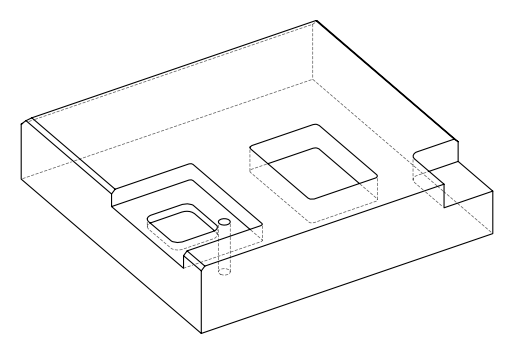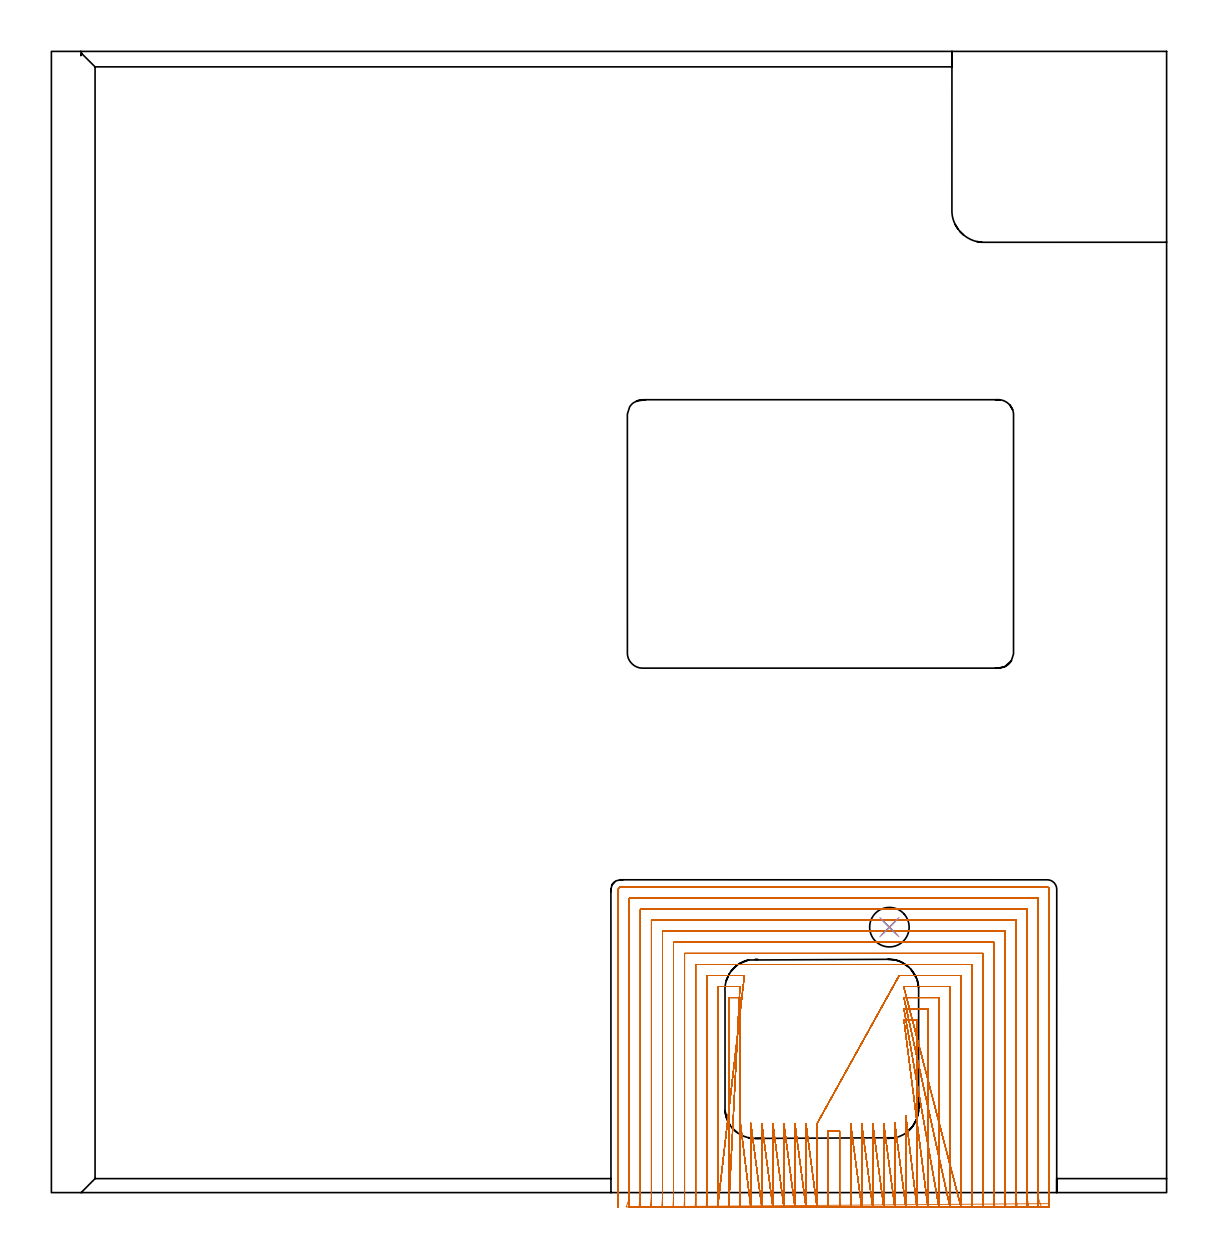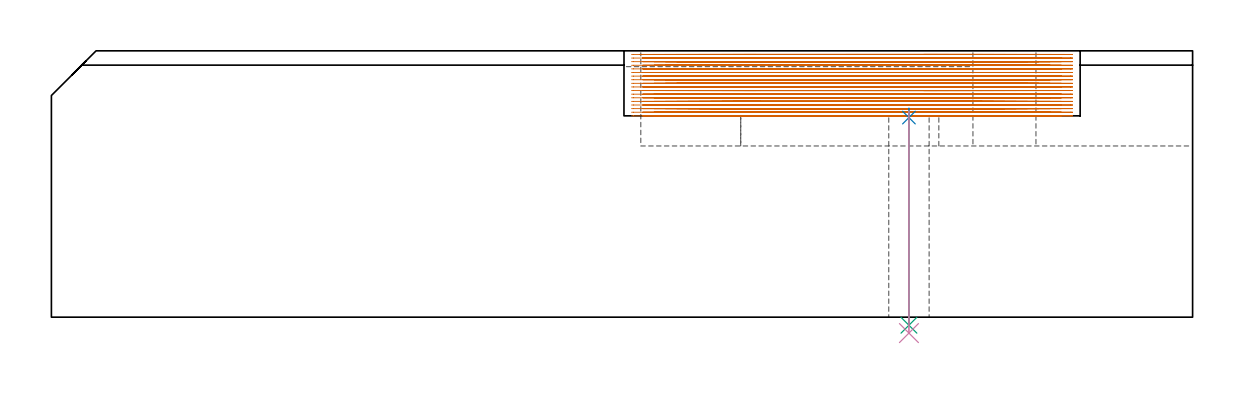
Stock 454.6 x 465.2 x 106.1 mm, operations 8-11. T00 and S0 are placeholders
(PLAN: 11 operations, 6 tool changes, 394.8 min)
(1 AREA_MILL | FG_CHAMFER_SURFACE | UGT0205_001 | 5.26 min | 3630 mm3)
(2 AREA_MILL_1 | FG_CHAMFER_SURFACE_1 | UGT0205_001 | 8.62 min | 7221 mm3)
(3 AREA_MILL_2 | FG_CHAMFER_SURFACE_2 | UGT0205_001 | 1.22 min | 791 mm3)
(4 AREA_MILL_3 | FG_CHAMFER_SURFACE_3 | UGT0205_001 | 26.17 min | 73409 mm3)
(5 MILL_CORNER_NOTCH_RECTANGULAR | CORNER_NOTCH_RECTANGULAR | UGT0201_094 | Follow Part, ap 5, ae 75% | 10.36 min | 256554 mm3)
(6 MILL_RECTANGULAR_POCKET | POCKET_RECTANGULAR_STRAIGHT | UGT0201_094 | Follow Part, ap 5, ae 75% | 7.28 min | 213512 mm3)
(7 MILL_RECTANGULAR_POCKET_1 | POCKET_RECTANGULAR_STRAIGHT_1 | NXT0201_011 | Follow Part, ap 3, ae 75% | 50.12 min | 651468 mm3)
(8 MILL_SLOT | SLOT_PARTIAL_RECTANGULAR | NXT0201_008 | Follow Part, ap 1.5, ae 75% | 285.01 min | 453946 mm3)
(9 SPOT_DRILL | STEP1HOLE | NXT0321_9005460120000 | 0.04 min | 9 mm3)
(10 DRILL_THROUGH_HOLE_INTO_CENTER | STEP1HOLE | NXT0301_065 | 0.35 min | 5463 mm3)
(11 DRILL_TO_ENLARGE_THROUGH_HOLE | STEP1HOLE | UGT0301_285 | 0.36 min | 10752 mm3)
(TOOL UGT0205_001 | Chamfer Mill 20 x 3 x 45 deg. | D20 FL50 Z2)
(TOOL UGT0201_094 | End mill 20 mm | D20 FL38 Z4)
(TOOL NXT0201_011 | ENDMILL 12mm [2P460-1200-NA 1630] | D12 FL38 Z6)
(TOOL NXT0201_008 | ENDMILL 6mm [2P460-0600-NA 1630] | D6 FL26 Z6)
(TOOL NXT0321_9005460120000 | NC Spot Drill, 142deg, 12mm, Carbide, Uncoated | D12 PA142 FL30 Z2)
(TOOL NXT0301_065 | Carbide Drill 9.4mm [860.1-0940-075A1-MM 2214] | D9.4 PA140 FL98 Z2)
(TOOL UGT0301_285 | Twist Drill 16.1 mm | D16.1 PA118 FL125 Z2)
(OP 8 MILL_SLOT)
G17 G21 G94 G90
T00 M6
G54
G17 G0 G90 X321.366 Y-6. S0 M3
G43 Z116.1 H1
Z104.661
G94 G1 X321.313 Y-3. F250.
G2 X321.3 Y-1.489 R85.5 F500.
G1 Y25.1
X316.6
Y-1.483
G2 X316.587 Y-3. R85.5
G1 X316.533 Y-6. F250.
X325.87 Y-5.999
X325.814 Y-3.
G2 X325.8 Y-1.489 R81. F500.
G1 Y25.1
Y28.1 F250.
X330.374 Y-5.999 F500.
X330.315 Y-3. F250.
G2 X330.3 Y-1.489 R76.5 F500.
G1 Y25.1
Y28.1 F250.
X334.879 Y-5.999 F500.
X334.816 Y-3. F250.
G2 X334.8 Y-1.489 R72. F500.
G1 Y25.1
Y28.1 F250.
X339.384 Y-5.999 F500.
X339.317 Y-3. F250.
G2 X339.3 Y-1.489 R67.5 F500.
G1 Y25.1
Y28.1 F250.
X343.89 Y-5.999 F500.
X343.818 Y-3. F250.
G2 X343.8 Y-1.489 R63. F500.
G1 Y25.439
Y28.439 F250.
X348.397 Y-5.999 F500.
X348.32 Y-3. F250.
G2 X348.3 Y-1.489 R58.5 F500.
G1 Y28.335
Y31.335 F250.
X352.905 Y-5.999 F500.
X352.821 Y-3. F250.
G2 X352.8 Y-1.489 R54. F500.
G1 Y70.5
X350.5
X347.5 F250.
X357.415 Y-5.999 F500.
X357.323 Y-3. F250.
G2 X357.3 Y-1.489 R49.5 F500.
G1 Y75.
X350.5
X347.5 F250.
X361.926 Y-5.998 F500.
X361.825 Y-3. F250.
G2 X361.8 Y-1.489 R45. F500.
G1 Y79.5
X350.5
X347.5 F250.
X366.44 Y-5.998 F500.
X366.328 Y-3. F250.
G2 X366.3 Y-1.489 R40.5 F500.
G1 Y84.
X350.424
X347.424 F250.
X370.958 Y-5.997 F500.
X370.832 Y-3. F250.
G2 X370.8 Y-1.489 R36. F500.
G1 Y88.5
X348.602
X345.602 F250.
X312.1 Y28.1 F500.
Y25.1 F250.
Y-1.483 F500.
G2 X312.086 Y-3. R81.
G1 X312.03 Y-5.999 F250.
X307.6 Y28.1 F500.
Y25.1 F250.
Y-1.483 F500.
G2 X307.585 Y-3. R76.5
G1 X307.525 Y-5.999 F250.
X303.1 Y28.1 F500.
Y25.1 F250.
Y-1.483 F500.
G2 X303.084 Y-3. R72.
G1 X303.021 Y-5.999 F250.
X298.6 Y28.1 F500.
Y25.1 F250.
Y-1.483 F500.
G2 X298.583 Y-3. R67.5
G1 X298.516 Y-5.999 F250.
X294.1 Y28.1 F500.
Y25.1 F250.
Y-1.483 F500.
G2 X294.082 Y-3. R63.
G1 X294.01 Y-5.999 F250.
X289.6 Y28.1 F500.
Y25.1 F250.
Y-1.483 F500.
G2 X289.58 Y-3. R58.5
G1 X289.503 Y-5.999 F250.
X285.1 Y28.27 F500.
Y25.27 F250.
Y-1.483 F500.
G2 X285.079 Y-3. R54.
G1 X284.994 Y-5.999 F250.
X280.6 Y30.503 F500.
Y27.503 F250.
Y-1.483 F500.
G2 X280.577 Y-3. R49.5
G1 X280.485 Y-5.999 F250.
X280.6 Y79.5 F500.
X277.6 F250.
X276.1 F500.
Y-1.483
G2 X276.074 Y-3. R45.
G1 X275.973 Y-5.998 F250.
X280.676 Y84. F500.
X277.676 F250.
X271.6 F500.
Y-1.483
G2 X271.572 Y-3. R40.5
G1 X271.459 Y-5.998 F250.
X282.494 Y88.5 F500.
X279.494 F250.
X267.1 F500.
Y-1.483
G2 X267.068 Y-3. R36.
G1 X266.942 Y-5.997 F250.
X375.48
X375.336 Y-3.
G2 X375.3 Y-1.489 R31.5 F500.
G1 Y93.
X262.6
Y-1.483
G2 X262.563 Y-3. R31.5
G1 X262.419 Y-5.997 F250.
X380.01 Y-5.995
X379.842 Y-3.
G2 X379.8 Y-1.489 R27. F500.
G1 Y97.5
X258.1
Y-1.483
G2 X258.057 Y-3. R27.
G1 X257.889 Y-5.995 F250.
X384.552 Y-5.993
X384.351 Y-3.
G2 X384.3 Y-1.489 R22.5 F500.
G1 Y102.
X253.6
Y-1.483
G2 X253.549 Y-3. R22.5
G1 X253.347 Y-5.993 F250.
X389.115 Y-5.989
X388.864 Y-3.
G2 X388.8 Y-1.489 R18. F500.
G1 Y106.5
X249.1
Y-1.483
G2 X249.036 Y-3. R18.
G1 X248.783 Y-5.989 F250.
X393.721 Y-5.981
X393.385 Y-3.
G2 X393.3 Y-1.489 R13.5 F500.
G1 Y111.
X244.6
Y-1.483
G2 X244.515 Y-3. R13.5
G1 X244.178 Y-5.981 F250.
X398.431 Y-5.957
X397.928 Y-3.
G2 X397.8 Y-1.489 R9. F500.
G1 Y115.5
X240.1
Y-1.483
G2 X239.971 Y-3. R9.
G1 X239.466 Y-5.957 F250.
X403.568 Y-5.826
X402.561 Y-3.
G2 X402.3 Y-1.489 R4.5 F500.
G1 Y120.
X235.6
Y-1.483
G2 X235.337 Y-3. R4.5
G1 X234.326 Y-5.824 F250.
X406.8 Y-4.489
Y-1.489
Y123.7 F500.
G3 X406. Y124.5 R0.8
G1 X231.9
G3 X231.1 Y123.7 R0.8
G1 Y-1.483
Y-4.483 F250.
G0 X321.308 Y-6. Z103.222
G1 X321.3 Y-3.
Y-2.778 F500.
Y25.1
X316.6
Y-2.781
Y-3.
X316.592 Y-6. F250.
X325.809
X325.8 Y-3.
Y-2.778 F500.
Y25.1
Y28.1 F250.
X330.309 Y-6. F500.
X330.3 Y-3. F250.
Y-2.778 F500.
Y25.1
Y28.1 F250.
X334.81 Y-6. F500.
X334.8 Y-3. F250.
Y-2.778 F500.
Y25.1
Y28.1 F250.
X339.31 Y-6. F500.
X339.3 Y-3. F250.
Y-2.778 F500.
Y25.1
Y28.1 F250.
X343.811 Y-6. F500.
X343.8 Y-3. F250.
Y-2.778 F500.
Y25.439
Y28.439 F250.
X348.312 Y-6. F500.
X348.3 Y-3. F250.
Y-2.778 F500.
Y28.335
Y31.335 F250.
X352.813 Y-6. F500.
X352.8 Y-3. F250.
Y-2.778 F500.
Y70.5
X350.5
X347.5 F250.
X357.314 Y-6. F500.
X357.3 Y-3. F250.
Y-2.778 F500.
Y75.
X350.5
X347.5 F250.
X361.815 Y-6. F500.
X361.801 Y-3. F250.
X361.8 Y-2.778 F500.
Y79.5
X350.5
X347.5 F250.
X366.317 Y-6. F500.
X366.301 Y-3. F250.
X366.3 Y-2.778 F500.
Y84.
X350.424
X347.424 F250.
X370.819 Y-6. F500.
X370.801 Y-3. F250.
X370.8 Y-2.778 F500.
Y88.5
X348.602
X345.602 F250.
X312.1 Y28.1 F500.
Y25.1 F250.
Y-2.781 F500.
Y-3.
X312.092 Y-6. F250.
X307.6 Y28.1 F500.
Y25.1 F250.
Y-2.781 F500.
Y-3.
X307.591 Y-6. F250.
X303.1 Y28.1 F500.
Y25.1 F250.
Y-2.781 F500.
Y-3.
X303.091 Y-6. F250.
X298.6 Y28.1 F500.
Y25.1 F250.
Y-2.781 F500.
Y-3.
X298.59 Y-6. F250.
X294.1 Y28.1 F500.
Y25.1 F250.
Y-2.781 F500.
Y-3.
X294.089 Y-6. F250.
X289.6 Y28.1 F500.
Y25.1 F250.
Y-2.781 F500.
Y-3.
X289.588 Y-6. F250.
X285.1 Y28.27 F500.
Y25.27 F250.
Y-2.781 F500.
Y-3.
X285.087 Y-6. F250.
X280.6 Y30.503 F500.
Y27.503 F250.
Y-2.781 F500.
Y-3.
X280.586 Y-6. F250.
X280.6 Y79.5 F500.
X277.6 F250.
X276.1 F500.
Y-2.781
X276.099 Y-3.
X276.085 Y-6. F250.
X280.676 Y84. F500.
X277.676 F250.
X271.6 F500.
Y-2.781
X271.599 Y-3.
X271.583 Y-6. F250.
X282.494 Y88.5 F500.
X279.494 F250.
X267.1 F500.
Y-2.781
X267.099 Y-3.
X267.081 Y-6. F250.
X375.322
X375.301 Y-3.
X375.3 Y-2.778 F500.
Y93.
X262.6
Y-2.781
X262.599 Y-3.
X262.578 Y-6. F250.
X379.826
X379.801 Y-3.
X379.8 Y-2.778 F500.
Y97.5
X258.1
Y-2.781
X258.099 Y-3.
X258.075 Y-6. F250.
X384.331
X384.301 Y-3.
G2 X384.3 Y-2.778 R22.5 F500.
G1 Y102.
X253.6
Y-2.781
G2 X253.599 Y-3. R22.5
G1 X253.57 Y-6. F250.
X388.838
X388.801 Y-3.
G2 X388.8 Y-2.778 R18. F500.
G1 Y106.5
X249.1
Y-2.781
G2 X249.099 Y-3. R18.
G1 X249.062 Y-6. F250.
X393.351
X393.302 Y-3.
G2 X393.3 Y-2.778 R13.5 F500.
G1 Y111.
X244.6
Y-2.781
G2 X244.598 Y-3. R13.5
G1 X244.55 Y-6. F250.
X397.877 Y-5.999
X397.803 Y-3.
G2 X397.8 Y-2.778 R9. F500.
G1 Y115.5
X240.1
Y-2.781
G2 X240.097 Y-3. R9.
G1 X240.024 Y-5.999 F250.
X402.453 Y-5.996
X402.305 Y-3.
G2 X402.3 Y-2.778 R4.5 F500.
G1 Y120.
X235.6
Y-2.781
G2 X235.595 Y-3. R4.5
G1 X235.449 Y-5.996 F250.
X406.8 Y-5.778
Y-2.778
Y123.7 F500.
G3 X406. Y124.5 R0.8
G1 X231.9
G3 X231.1 Y123.7 R0.8
G1 Y-2.781
Y-5.781 F250.
G0 X321.3 Y-6. Z101.783
G1 Y-3.
Y25.1 F500.
X316.6
Y-3.
Y-6. F250.
X325.8
Y-3.
Y25.1 F500.
Y28.1 F250.
X330.3 Y-6. F500.
Y-3. F250.
Y25.1 F500.
Y28.1 F250.
X334.8 Y-6. F500.
Y-3. F250.
Y25.1 F500.
Y28.1 F250.
X339.3 Y-6. F500.
Y-3. F250.
Y25.1 F500.
Y28.1 F250.
X343.8 Y-6. F500.
Y-3. F250.
Y25.439 F500.
Y28.439 F250.
X348.3 Y-6. F500.
Y-3. F250.
Y28.335 F500.
Y31.335 F250.
X352.8 Y-6. F500.
Y-3. F250.
Y70.5 F500.
X350.5
X347.5 F250.
X357.3 Y-6. F500.
Y-3. F250.
Y75. F500.
X350.5
X347.5 F250.
X361.8 Y-6. F500.
Y-3. F250.
Y79.5 F500.
X350.5
X347.5 F250.
X366.3 Y-6. F500.
Y-3. F250.
Y84. F500.
X350.424
X347.424 F250.
X370.8 Y-6. F500.
Y-3. F250.
Y88.5 F500.
X348.602
X345.602 F250.
X312.1 Y28.1 F500.
Y25.1 F250.
Y-3. F500.
Y-6. F250.
X307.6 Y28.1 F500.
Y25.1 F250.
Y-3. F500.
Y-6. F250.
X303.1 Y28.1 F500.
Y25.1 F250.
Y-3. F500.
Y-6. F250.
X298.6 Y28.1 F500.
Y25.1 F250.
Y-3. F500.
Y-6. F250.
X294.1 Y28.1 F500.
Y25.1 F250.
Y-3. F500.
Y-6. F250.
X289.6 Y28.1 F500.
Y25.1 F250.
Y-3. F500.
Y-6. F250.
X285.1 Y28.27 F500.
Y25.27 F250.
Y-3. F500.
Y-6. F250.
X280.6 Y30.503 F500.
Y27.503 F250.
Y-3. F500.
Y-6. F250.
Y79.5 F500.
X277.6 F250.
X276.1 F500.
Y-3.
Y-6. F250.
X280.676 Y84. F500.
X277.676 F250.
X271.6 F500.
Y-3.
Y-6. F250.
X282.494 Y88.5 F500.
X279.494 F250.
X267.1 F500.
Y-3.
Y-6. F250.
X375.3
Y-3.
Y93. F500.
X262.6
Y-3.
Y-6. F250.
X379.8
Y-3.
Y97.5 F500.
X258.1
Y-3.
Y-6. F250.
X384.3
Y-3.
Y102. F500.
X253.6
Y-3.
Y-6. F250.
X388.8
Y-3.
Y106.5 F500.
X249.1
Y-3.
Y-6. F250.
X393.3
Y-3.
Y111. F500.
X244.6
Y-3.
Y-6. F250.
X397.8
Y-3.
Y115.5 F500.
X240.1
Y-3.
Y-6. F250.
X402.3
Y-3.
Y120. F500.
X235.6
Y-3.
Y-6. F250.
X406.8
Y-3.
Y123.7 F500.
G3 X406. Y124.5 R0.8
G1 X231.9
G3 X231.1 Y123.7 R0.8
G1 Y-3.
Y-6. F250.
G0 X321.3 Z100.344
G1 Y-3.
Y25.1 F500.
X316.6
Y-3.
Y-6. F250.
X325.8
Y-3.
Y25.1 F500.
Y28.1 F250.
X330.3 Y-6. F500.
Y-3. F250.
Y25.1 F500.
Y28.1 F250.
X334.8 Y-6. F500.
Y-3. F250.
Y25.1 F500.
Y28.1 F250.
X339.3 Y-6. F500.
Y-3. F250.
Y25.1 F500.
Y28.1 F250.
X343.8 Y-6. F500.
Y-3. F250.
Y25.439 F500.
Y28.439 F250.
X348.3 Y-6. F500.
Y-3. F250.
Y28.335 F500.
Y31.335 F250.
X352.8 Y-6. F500.
Y-3. F250.
Y70.5 F500.
X350.5
X347.5 F250.
X357.3 Y-6. F500.
Y-3. F250.
Y75. F500.
X350.5
X347.5 F250.
X361.8 Y-6. F500.
Y-3. F250.
Y79.5 F500.
X350.5
X347.5 F250.
X366.3 Y-6. F500.
Y-3. F250.
Y84. F500.
X350.424
X347.424 F250.
X370.8 Y-6. F500.
Y-3. F250.
Y88.5 F500.
X348.602
X345.602 F250.
X312.1 Y28.1 F500.
Y25.1 F250.
Y-3. F500.
Y-6. F250.
X307.6 Y28.1 F500.
Y25.1 F250.
Y-3. F500.
Y-6. F250.
X303.1 Y28.1 F500.
Y25.1 F250.
Y-3. F500.
Y-6. F250.
X298.6 Y28.1 F500.
Y25.1 F250.
Y-3. F500.
Y-6. F250.
X294.1 Y28.1 F500.
Y25.1 F250.
Y-3. F500.
Y-6. F250.
X289.6 Y28.1 F500.
Y25.1 F250.
Y-3. F500.
Y-6. F250.
X285.1 Y28.27 F500.
Y25.27 F250.
Y-3. F500.
Y-6. F250.
X280.6 Y30.503 F500.
Y27.503 F250.
Y-3. F500.
Y-6. F250.
Y79.5 F500.
X277.6 F250.
X276.1 F500.
Y-3.
Y-6. F250.
X280.676 Y84. F500.
X277.676 F250.
X271.6 F500.
Y-3.
Y-6. F250.
X282.494 Y88.5 F500.
X279.494 F250.
X267.1 F500.
Y-3.
Y-6. F250.
X375.3
Y-3.
Y93. F500.
X262.6
Y-3.
Y-6. F250.
X379.8
Y-3.
Y97.5 F500.
X258.1
Y-3.
Y-6. F250.
X384.3
Y-3.
Y102. F500.
X253.6
Y-3.
Y-6. F250.
X388.8
Y-3.
Y106.5 F500.
X249.1
Y-3.
Y-6. F250.
X393.3
Y-3.
Y111. F500.
X244.6
Y-3.
Y-6. F250.
X397.8
Y-3.
Y115.5 F500.
X240.1
Y-3.
Y-6. F250.
X402.3
Y-3.
Y120. F500.
X235.6
Y-3.
Y-6. F250.
X406.8
Y-3.
Y123.7 F500.
G3 X406. Y124.5 R0.8
G1 X231.9
G3 X231.1 Y123.7 R0.8
G1 Y-3.
Y-6. F250.
G0 X321.3 Z98.905
G1 Y-3.
Y25.1 F500.
X316.6
Y-3.
Y-6. F250.
X325.8
Y-3.
Y25.1 F500.
Y28.1 F250.
X330.3 Y-6. F500.
Y-3. F250.
Y25.1 F500.
Y28.1 F250.
X334.8 Y-6. F500.
Y-3. F250.
Y25.1 F500.
Y28.1 F250.
X339.3 Y-6. F500.
Y-3. F250.
Y25.1 F500.
Y28.1 F250.
X343.8 Y-6. F500.
Y-3. F250.
Y25.439 F500.
Y28.439 F250.
X348.3 Y-6. F500.
Y-3. F250.
Y28.335 F500.
Y31.335 F250.
X352.8 Y-6. F500.
Y-3. F250.
Y70.5 F500.
X350.5
X347.5 F250.
X357.3 Y-6. F500.
Y-3. F250.
Y75. F500.
X350.5
X347.5 F250.
X361.8 Y-6. F500.
Y-3. F250.
Y79.5 F500.
X350.5
X347.5 F250.
X366.3 Y-6. F500.
Y-3. F250.
Y84. F500.
X350.424
X347.424 F250.
X370.8 Y-6. F500.
Y-3. F250.
Y88.5 F500.
X348.602
X345.602 F250.
X312.1 Y28.1 F500.
Y25.1 F250.
Y-3. F500.
Y-6. F250.
X307.6 Y28.1 F500.
Y25.1 F250.
Y-3. F500.
Y-6. F250.
X303.1 Y28.1 F500.
Y25.1 F250.
Y-3. F500.
Y-6. F250.
X298.6 Y28.1 F500.
Y25.1 F250.
Y-3. F500.
Y-6. F250.
X294.1 Y28.1 F500.
Y25.1 F250.
Y-3. F500.
Y-6. F250.
X289.6 Y28.1 F500.
Y25.1 F250.
Y-3. F500.
Y-6. F250.
X285.1 Y28.27 F500.
Y25.27 F250.
Y-3. F500.
Y-6. F250.
X280.6 Y30.503 F500.
Y27.503 F250.
Y-3. F500.
Y-6. F250.
Y79.5 F500.
X277.6 F250.
X276.1 F500.
Y-3.
Y-6. F250.
X280.676 Y84. F500.
X277.676 F250.
X271.6 F500.
Y-3.
Y-6. F250.
X282.494 Y88.5 F500.
X279.494 F250.
X267.1 F500.
Y-3.
Y-6. F250.
X375.3
Y-3.
Y93. F500.
X262.6
Y-3.
Y-6. F250.
X379.8
Y-3.
Y97.5 F500.
X258.1
Y-3.
Y-6. F250.
X384.3
Y-3.
Y102. F500.
X253.6
Y-3.
Y-6. F250.
X388.8
Y-3.
Y106.5 F500.
X249.1
Y-3.
Y-6. F250.
X393.3
Y-3.
Y111. F500.
X244.6
Y-3.
Y-6. F250.
X397.8
Y-3.
Y115.5 F500.
X240.1
Y-3.
Y-6. F250.
X402.3
Y-3.
Y120. F500.
X235.6
Y-3.
Y-6. F250.
X406.8
Y-3.
Y123.7 F500.
G3 X406. Y124.5 R0.8
G1 X231.9
G3 X231.1 Y123.7 R0.8
G1 Y-3.
Y-6. F250.
G0 X321.3 Z97.467
G1 Y-3.
Y25.1 F500.
X316.6
Y-3.
Y-6. F250.
X325.8
Y-3.
Y25.1 F500.
Y28.1 F250.
X330.3 Y-6. F500.
Y-3. F250.
Y25.1 F500.
Y28.1 F250.
X334.8 Y-6. F500.
Y-3. F250.
Y25.1 F500.
Y28.1 F250.
X339.3 Y-6. F500.
Y-3. F250.
Y25.1 F500.
Y28.1 F250.
X343.8 Y-6. F500.
Y-3. F250.
Y25.439 F500.
Y28.439 F250.
X348.3 Y-6. F500.
Y-3. F250.
Y28.335 F500.
Y31.335 F250.
X352.8 Y-6. F500.
Y-3. F250.
Y70.5 F500.
X350.5
X347.5 F250.
X357.3 Y-6. F500.
Y-3. F250.
Y75. F500.
X350.5
X347.5 F250.
X361.8 Y-6. F500.
Y-3. F250.
Y79.5 F500.
X350.5
X347.5 F250.
X366.3 Y-6. F500.
Y-3. F250.
Y84. F500.
X350.424
X347.424 F250.
X370.8 Y-6. F500.
Y-3. F250.
Y88.5 F500.
X348.602
X345.602 F250.
X312.1 Y28.1 F500.
Y25.1 F250.
Y-3. F500.
Y-6. F250.
X307.6 Y28.1 F500.
Y25.1 F250.
Y-3. F500.
Y-6. F250.
X303.1 Y28.1 F500.
Y25.1 F250.
Y-3. F500.
Y-6. F250.
X298.6 Y28.1 F500.
Y25.1 F250.
Y-3. F500.
Y-6. F250.
X294.1 Y28.1 F500.
Y25.1 F250.
Y-3. F500.
Y-6. F250.
X289.6 Y28.1 F500.
Y25.1 F250.
Y-3. F500.
Y-6. F250.
X285.1 Y28.27 F500.
Y25.27 F250.
Y-3. F500.
Y-6. F250.
X280.6 Y30.503 F500.
Y27.503 F250.
Y-3. F500.
Y-6. F250.
Y79.5 F500.
X277.6 F250.
X276.1 F500.
Y-3.
Y-6. F250.
X280.676 Y84. F500.
X277.676 F250.
X271.6 F500.
Y-3.
Y-6. F250.
X282.494 Y88.5 F500.
X279.494 F250.
X267.1 F500.
Y-3.
Y-6. F250.
X375.3
Y-3.
Y93. F500.
X262.6
Y-3.
Y-6. F250.
X379.8
Y-3.
Y97.5 F500.
X258.1
Y-3.
Y-6. F250.
X384.3
Y-3.
Y102. F500.
X253.6
Y-3.
Y-6. F250.
X388.8
Y-3.
Y106.5 F500.
X249.1
Y-3.
Y-6. F250.
X393.3
Y-3.
Y111. F500.
X244.6
Y-3.
Y-6. F250.
X397.8
Y-3.
Y115.5 F500.
X240.1
Y-3.
Y-6. F250.
X402.3
Y-3.
Y120. F500.
X235.6
Y-3.
Y-6. F250.
X406.8
Y-3.
Y123.7 F500.
G3 X406. Y124.5 R0.8
G1 X231.9
G3 X231.1 Y123.7 R0.8
G1 Y-3.
Y-6. F250.
G0 X321.3 Z96.028
G1 Y-3.
Y25.1 F500.
X316.6
Y-3.
Y-6. F250.
X325.8
Y-3.
Y25.1 F500.
Y28.1 F250.
X330.3 Y-6. F500.
Y-3. F250.
Y25.1 F500.
Y28.1 F250.
X334.8 Y-6. F500.
Y-3. F250.
Y25.1 F500.
Y28.1 F250.
X339.3 Y-6. F500.
Y-3. F250.
Y25.1 F500.
Y28.1 F250.
X343.8 Y-6. F500.
Y-3. F250.
Y25.439 F500.
Y28.439 F250.
X348.3 Y-6. F500.
Y-3. F250.
Y28.335 F500.
Y31.335 F250.
X352.8 Y-6. F500.
Y-3. F250.
Y70.5 F500.
X350.5
X347.5 F250.
X357.3 Y-6. F500.
Y-3. F250.
Y75. F500.
X350.5
X347.5 F250.
X361.8 Y-6. F500.
Y-3. F250.
Y79.5 F500.
X350.5
X347.5 F250.
X366.3 Y-6. F500.
Y-3. F250.
Y84. F500.
X350.424
X347.424 F250.
X370.8 Y-6. F500.
Y-3. F250.
Y88.5 F500.
X348.602
X345.602 F250.
X312.1 Y28.1 F500.
Y25.1 F250.
Y-3. F500.
Y-6. F250.
X307.6 Y28.1 F500.
Y25.1 F250.
Y-3. F500.
Y-6. F250.
X303.1 Y28.1 F500.
Y25.1 F250.
Y-3. F500.
Y-6. F250.
X298.6 Y28.1 F500.
Y25.1 F250.
Y-3. F500.
Y-6. F250.
X294.1 Y28.1 F500.
Y25.1 F250.
Y-3. F500.
Y-6. F250.
X289.6 Y28.1 F500.
Y25.1 F250.
Y-3. F500.
Y-6. F250.
X285.1 Y28.27 F500.
Y25.27 F250.
Y-3. F500.
Y-6. F250.
X280.6 Y30.503 F500.
Y27.503 F250.
Y-3. F500.
Y-6. F250.
Y79.5 F500.
X277.6 F250.
X276.1 F500.
Y-3.
Y-6. F250.
X280.676 Y84. F500.
X277.676 F250.
X271.6 F500.
Y-3.
Y-6. F250.
X282.494 Y88.5 F500.
X279.494 F250.
X267.1 F500.
Y-3.
Y-6. F250.
X375.3
Y-3.
Y93. F500.
X262.6
Y-3.
Y-6. F250.
X379.8
Y-3.
Y97.5 F500.
X258.1
Y-3.
Y-6. F250.
X384.3
Y-3.
Y102. F500.
X253.6
Y-3.
Y-6. F250.
X388.8
Y-3.
Y106.5 F500.
X249.1
Y-3.
Y-6. F250.
X393.3
Y-3.
Y111. F500.
X244.6
Y-3.
Y-6. F250.
X397.8
Y-3.
Y115.5 F500.
X240.1
Y-3.
Y-6. F250.
X402.3
Y-3.
Y120. F500.
X235.6
Y-3.
Y-6. F250.
X406.8
Y-3.
Y123.7 F500.
G3 X406. Y124.5 R0.8
G1 X231.9
G3 X231.1 Y123.7 R0.8
G1 Y-3.
Y-6. F250.
G0 X321.3 Z94.589
G1 Y-3.
Y25.1 F500.
X316.6
Y-3.
Y-6. F250.
X325.8
Y-3.
Y25.1 F500.
Y28.1 F250.
X330.3 Y-6. F500.
Y-3. F250.
Y25.1 F500.
Y28.1 F250.
X334.8 Y-6. F500.
Y-3. F250.
Y25.1 F500.
Y28.1 F250.
X339.3 Y-6. F500.
Y-3. F250.
Y25.1 F500.
Y28.1 F250.
X343.8 Y-6. F500.
Y-3. F250.
Y25.439 F500.
Y28.439 F250.
X348.3 Y-6. F500.
Y-3. F250.
Y28.335 F500.
Y31.335 F250.
X352.8 Y-6. F500.
Y-3. F250.
Y70.5 F500.
X350.5
X347.5 F250.
X357.3 Y-6. F500.
Y-3. F250.
Y75. F500.
X350.5
X347.5 F250.
X361.8 Y-6. F500.
Y-3. F250.
Y79.5 F500.
X350.5
X347.5 F250.
X366.3 Y-6. F500.
Y-3. F250.
Y84. F500.
X350.424
X347.424 F250.
X370.8 Y-6. F500.
Y-3. F250.
Y88.5 F500.
X348.602
X345.602 F250.
X312.1 Y28.1 F500.
Y25.1 F250.
Y-3. F500.
Y-6. F250.
X307.6 Y28.1 F500.
Y25.1 F250.
Y-3. F500.
Y-6. F250.
X303.1 Y28.1 F500.
Y25.1 F250.
Y-3. F500.
Y-6. F250.
X298.6 Y28.1 F500.
Y25.1 F250.
Y-3. F500.
Y-6. F250.
X294.1 Y28.1 F500.
Y25.1 F250.
Y-3. F500.
Y-6. F250.
X289.6 Y28.1 F500.
Y25.1 F250.
Y-3. F500.
Y-6. F250.
X285.1 Y28.27 F500.
Y25.27 F250.
Y-3. F500.
Y-6. F250.
X280.6 Y30.503 F500.
Y27.503 F250.
Y-3. F500.
Y-6. F250.
Y79.5 F500.
X277.6 F250.
X276.1 F500.
Y-3.
Y-6. F250.
X280.676 Y84. F500.
X277.676 F250.
X271.6 F500.
Y-3.
Y-6. F250.
X282.494 Y88.5 F500.
X279.494 F250.
X267.1 F500.
Y-3.
Y-6. F250.
X375.3
Y-3.
Y93. F500.
X262.6
Y-3.
Y-6. F250.
X379.8
Y-3.
Y97.5 F500.
X258.1
Y-3.
Y-6. F250.
X384.3
Y-3.
Y102. F500.
X253.6
Y-3.
Y-6. F250.
X388.8
Y-3.
Y106.5 F500.
X249.1
Y-3.
Y-6. F250.
X393.3
Y-3.
Y111. F500.
X244.6
Y-3.
Y-6. F250.
X397.8
Y-3.
Y115.5 F500.
X240.1
Y-3.
Y-6. F250.
X402.3
Y-3.
Y120. F500.
X235.6
Y-3.
Y-6. F250.
X406.8
Y-3.
Y123.7 F500.
G3 X406. Y124.5 R0.8
G1 X231.9
G3 X231.1 Y123.7 R0.8
G1 Y-3.
Y-6. F250.
G0 X321.3 Z93.15
G1 Y-3.
Y25.1 F500.
X316.6
Y-3.
Y-6. F250.
X325.8
Y-3.
Y25.1 F500.
Y28.1 F250.
X330.3 Y-6. F500.
Y-3. F250.
Y25.1 F500.
Y28.1 F250.
X334.8 Y-6. F500.
Y-3. F250.
Y25.1 F500.
Y28.1 F250.
X339.3 Y-6. F500.
Y-3. F250.
Y25.1 F500.
Y28.1 F250.
X343.8 Y-6. F500.
Y-3. F250.
Y25.439 F500.
Y28.439 F250.
X348.3 Y-6. F500.
Y-3. F250.
Y28.335 F500.
Y31.335 F250.
X352.8 Y-6. F500.
Y-3. F250.
Y70.5 F500.
X350.5
X347.5 F250.
X357.3 Y-6. F500.
Y-3. F250.
Y75. F500.
X350.5
X347.5 F250.
X361.8 Y-6. F500.
Y-3. F250.
Y79.5 F500.
X350.5
X347.5 F250.
X366.3 Y-6. F500.
Y-3. F250.
Y84. F500.
X350.424
X347.424 F250.
X370.8 Y-6. F500.
Y-3. F250.
Y88.5 F500.
X348.602
X345.602 F250.
X312.1 Y28.1 F500.
Y25.1 F250.
Y-3. F500.
Y-6. F250.
X307.6 Y28.1 F500.
Y25.1 F250.
Y-3. F500.
Y-6. F250.
X303.1 Y28.1 F500.
Y25.1 F250.
Y-3. F500.
Y-6. F250.
X298.6 Y28.1 F500.
Y25.1 F250.
Y-3. F500.
Y-6. F250.
X294.1 Y28.1 F500.
Y25.1 F250.
Y-3. F500.
Y-6. F250.
X289.6 Y28.1 F500.
Y25.1 F250.
Y-3. F500.
Y-6. F250.
X285.1 Y28.27 F500.
Y25.27 F250.
Y-3. F500.
Y-6. F250.
X280.6 Y30.503 F500.
Y27.503 F250.
Y-3. F500.
Y-6. F250.
Y79.5 F500.
X277.6 F250.
X276.1 F500.
Y-3.
Y-6. F250.
X280.676 Y84. F500.
X277.676 F250.
X271.6 F500.
Y-3.
Y-6. F250.
X282.494 Y88.5 F500.
X279.494 F250.
X267.1 F500.
Y-3.
Y-6. F250.
X375.3
Y-3.
Y93. F500.
X262.6
Y-3.
Y-6. F250.
X379.8
Y-3.
Y97.5 F500.
X258.1
Y-3.
Y-6. F250.
X384.3
Y-3.
Y102. F500.
X253.6
Y-3.
Y-6. F250.
X388.8
Y-3.
Y106.5 F500.
X249.1
Y-3.
Y-6. F250.
X393.3
Y-3.
Y111. F500.
X244.6
Y-3.
Y-6. F250.
X397.8
Y-3.
Y115.5 F500.
X240.1
Y-3.
Y-6. F250.
X402.3
Y-3.
Y120. F500.
X235.6
Y-3.
Y-6. F250.
X406.8
Y-3.
Y123.7 F500.
G3 X406. Y124.5 R0.8
G1 X231.9
G3 X231.1 Y123.7 R0.8
G1 Y-3.
Y-6. F250.
G0 X321.3 Z91.711
G1 Y-3.
Y25.1 F500.
X316.6
Y-3.
Y-6. F250.
X325.8
Y-3.
Y25.1 F500.
Y28.1 F250.
X330.3 Y-6. F500.
Y-3. F250.
Y25.1 F500.
Y28.1 F250.
X334.8 Y-6. F500.
Y-3. F250.
Y25.1 F500.
Y28.1 F250.
X339.3 Y-6. F500.
Y-3. F250.
Y25.1 F500.
Y28.1 F250.
X343.8 Y-6. F500.
Y-3. F250.
Y25.439 F500.
Y28.439 F250.
X348.3 Y-6. F500.
Y-3. F250.
Y28.335 F500.
Y31.335 F250.
X352.8 Y-6. F500.
Y-3. F250.
Y70.5 F500.
X350.5
X347.5 F250.
X357.3 Y-6. F500.
Y-3. F250.
Y75. F500.
X350.5
X347.5 F250.
X361.8 Y-6. F500.
Y-3. F250.
Y79.5 F500.
X350.5
X347.5 F250.
X366.3 Y-6. F500.
Y-3. F250.
Y84. F500.
X350.424
X347.424 F250.
X370.8 Y-6. F500.
Y-3. F250.
Y88.5 F500.
X348.602
X345.602 F250.
X312.1 Y28.1 F500.
Y25.1 F250.
Y-3. F500.
Y-6. F250.
X307.6 Y28.1 F500.
Y25.1 F250.
Y-3. F500.
Y-6. F250.
X303.1 Y28.1 F500.
Y25.1 F250.
Y-3. F500.
Y-6. F250.
X298.6 Y28.1 F500.
Y25.1 F250.
Y-3. F500.
Y-6. F250.
X294.1 Y28.1 F500.
Y25.1 F250.
Y-3. F500.
Y-6. F250.
X289.6 Y28.1 F500.
Y25.1 F250.
Y-3. F500.
Y-6. F250.
X285.1 Y28.27 F500.
Y25.27 F250.
Y-3. F500.
Y-6. F250.
X280.6 Y30.503 F500.
Y27.503 F250.
Y-3. F500.
Y-6. F250.
Y79.5 F500.
X277.6 F250.
X276.1 F500.
Y-3.
Y-6. F250.
X280.676 Y84. F500.
X277.676 F250.
X271.6 F500.
Y-3.
Y-6. F250.
X282.494 Y88.5 F500.
X279.494 F250.
X267.1 F500.
Y-3.
Y-6. F250.
X375.3
Y-3.
Y93. F500.
X262.6
Y-3.
Y-6. F250.
X379.8
Y-3.
Y97.5 F500.
X258.1
Y-3.
Y-6. F250.
X384.3
Y-3.
Y102. F500.
X253.6
Y-3.
Y-6. F250.
X388.8
Y-3.
Y106.5 F500.
X249.1
Y-3.
Y-6. F250.
X393.3
Y-3.
Y111. F500.
X244.6
Y-3.
Y-6. F250.
X397.8
Y-3.
Y115.5 F500.
X240.1
Y-3.
Y-6. F250.
X402.3
Y-3.
Y120. F500.
X235.6
Y-3.
Y-6. F250.
X406.8
Y-3.
Y123.7 F500.
G3 X406. Y124.5 R0.8
G1 X231.9
G3 X231.1 Y123.7 R0.8
G1 Y-3.
Y-6. F250.
G0 X321.3 Z90.272
G1 Y-3.
Y25.1 F500.
X316.6
Y-3.
Y-6. F250.
X325.8
Y-3.
Y25.1 F500.
Y28.1 F250.
X330.3 Y-6. F500.
Y-3. F250.
Y25.1 F500.
Y28.1 F250.
X334.8 Y-6. F500.
Y-3. F250.
Y25.1 F500.
Y28.1 F250.
X339.3 Y-6. F500.
Y-3. F250.
Y25.1 F500.
Y28.1 F250.
X343.8 Y-6. F500.
Y-3. F250.
Y25.439 F500.
Y28.439 F250.
X348.3 Y-6. F500.
Y-3. F250.
Y28.335 F500.
Y31.335 F250.
X352.8 Y-6. F500.
Y-3. F250.
Y70.5 F500.
X350.5
X347.5 F250.
X357.3 Y-6. F500.
Y-3. F250.
Y75. F500.
X350.5
X347.5 F250.
X361.8 Y-6. F500.
Y-3. F250.
Y79.5 F500.
X350.5
X347.5 F250.
X366.3 Y-6. F500.
Y-3. F250.
Y84. F500.
X350.424
X347.424 F250.
X370.8 Y-6. F500.
Y-3. F250.
Y88.5 F500.
X348.602
X345.602 F250.
X312.1 Y28.1 F500.
Y25.1 F250.
Y-3. F500.
Y-6. F250.
X307.6 Y28.1 F500.
Y25.1 F250.
Y-3. F500.
Y-6. F250.
X303.1 Y28.1 F500.
Y25.1 F250.
Y-3. F500.
Y-6. F250.
X298.6 Y28.1 F500.
Y25.1 F250.
Y-3. F500.
Y-6. F250.
X294.1 Y28.1 F500.
Y25.1 F250.
Y-3. F500.
Y-6. F250.
X289.6 Y28.1 F500.
Y25.1 F250.
Y-3. F500.
Y-6. F250.
X285.1 Y28.27 F500.
Y25.27 F250.
Y-3. F500.
Y-6. F250.
X280.6 Y30.503 F500.
Y27.503 F250.
Y-3. F500.
Y-6. F250.
Y79.5 F500.
X277.6 F250.
X276.1 F500.
Y-3.
Y-6. F250.
X280.676 Y84. F500.
X277.676 F250.
X271.6 F500.
Y-3.
Y-6. F250.
X282.494 Y88.5 F500.
X279.494 F250.
X267.1 F500.
Y-3.
Y-6. F250.
X375.3
Y-3.
Y93. F500.
X262.6
Y-3.
Y-6. F250.
X379.8
Y-3.
Y97.5 F500.
X258.1
Y-3.
Y-6. F250.
X384.3
Y-3.
Y102. F500.
X253.6
Y-3.
Y-6. F250.
X388.8
Y-3.
Y106.5 F500.
X249.1
Y-3.
Y-6. F250.
X393.3
Y-3.
Y111. F500.
X244.6
Y-3.
Y-6. F250.
X397.8
Y-3.
Y115.5 F500.
X240.1
Y-3.
Y-6. F250.
X402.3
Y-3.
Y120. F500.
X235.6
Y-3.
Y-6. F250.
X406.8
Y-3.
Y123.7 F500.
G3 X406. Y124.5 R0.8
G1 X231.9
G3 X231.1 Y123.7 R0.8
G1 Y-3.
Y-6. F250.
G0 X321.3 Z88.833
G1 Y-3.
Y25.1 F500.
X316.6
Y-3.
Y-6. F250.
X325.8
Y-3.
Y25.1 F500.
Y28.1 F250.
X330.3 Y-6. F500.
Y-3. F250.
Y25.1 F500.
Y28.1 F250.
X334.8 Y-6. F500.
Y-3. F250.
Y25.1 F500.
Y28.1 F250.
X339.3 Y-6. F500.
Y-3. F250.
Y25.1 F500.
Y28.1 F250.
X343.8 Y-6. F500.
Y-3. F250.
Y25.439 F500.
Y28.439 F250.
X348.3 Y-6. F500.
Y-3. F250.
Y28.335 F500.
Y31.335 F250.
X352.8 Y-6. F500.
Y-3. F250.
Y70.5 F500.
X350.5
X347.5 F250.
X357.3 Y-6. F500.
Y-3. F250.
Y75. F500.
X350.5
X347.5 F250.
X361.8 Y-6. F500.
Y-3. F250.
Y79.5 F500.
X350.5
X347.5 F250.
X366.3 Y-6. F500.
Y-3. F250.
Y84. F500.
X350.424
X347.424 F250.
X370.8 Y-6. F500.
Y-3. F250.
Y88.5 F500.
X348.602
X345.602 F250.
X312.1 Y28.1 F500.
Y25.1 F250.
Y-3. F500.
Y-6. F250.
X307.6 Y28.1 F500.
Y25.1 F250.
Y-3. F500.
Y-6. F250.
X303.1 Y28.1 F500.
Y25.1 F250.
Y-3. F500.
Y-6. F250.
X298.6 Y28.1 F500.
Y25.1 F250.
Y-3. F500.
Y-6. F250.
X294.1 Y28.1 F500.
Y25.1 F250.
Y-3. F500.
Y-6. F250.
X289.6 Y28.1 F500.
Y25.1 F250.
Y-3. F500.
Y-6. F250.
X285.1 Y28.27 F500.
Y25.27 F250.
Y-3. F500.
Y-6. F250.
X280.6 Y30.503 F500.
Y27.503 F250.
Y-3. F500.
Y-6. F250.
Y79.5 F500.
X277.6 F250.
X276.1 F500.
Y-3.
Y-6. F250.
X280.676 Y84. F500.
X277.676 F250.
X271.6 F500.
Y-3.
Y-6. F250.
X282.494 Y88.5 F500.
X279.494 F250.
X267.1 F500.
Y-3.
Y-6. F250.
X375.3
Y-3.
Y93. F500.
X262.6
Y-3.
Y-6. F250.
X379.8
Y-3.
Y97.5 F500.
X258.1
Y-3.
Y-6. F250.
X384.3
Y-3.
Y102. F500.
X253.6
Y-3.
Y-6. F250.
X388.8
Y-3.
Y106.5 F500.
X249.1
Y-3.
Y-6. F250.
X393.3
Y-3.
Y111. F500.
X244.6
Y-3.
Y-6. F250.
X397.8
Y-3.
Y115.5 F500.
X240.1
Y-3.
Y-6. F250.
X402.3
Y-3.
Y120. F500.
X235.6
Y-3.
Y-6. F250.
X406.8
Y-3.
Y123.7 F500.
G3 X406. Y124.5 R0.8
G1 X231.9
G3 X231.1 Y123.7 R0.8
G1 Y-3.
Y-6. F250.
G0 X321.3 Z87.394
G1 Y-3.
Y25.1 F500.
X316.6
Y-3.
Y-6. F250.
X325.8
Y-3.
Y25.1 F500.
Y28.1 F250.
X330.3 Y-6. F500.
Y-3. F250.
Y25.1 F500.
Y28.1 F250.
X334.8 Y-6. F500.
Y-3. F250.
Y25.1 F500.
Y28.1 F250.
X339.3 Y-6. F500.
Y-3. F250.
Y25.1 F500.
Y28.1 F250.
X343.8 Y-6. F500.
Y-3. F250.
Y25.439 F500.
Y28.439 F250.
X348.3 Y-6. F500.
Y-3. F250.
Y28.335 F500.
Y31.335 F250.
X352.8 Y-6. F500.
Y-3. F250.
Y70.5 F500.
X350.5
X347.5 F250.
X357.3 Y-6. F500.
Y-3. F250.
Y75. F500.
X350.5
X347.5 F250.
X361.8 Y-6. F500.
Y-3. F250.
Y79.5 F500.
X350.5
X347.5 F250.
X366.3 Y-6. F500.
Y-3. F250.
Y84. F500.
X350.424
X347.424 F250.
X370.8 Y-6. F500.
Y-3. F250.
Y88.5 F500.
X348.602
X345.602 F250.
X312.1 Y28.1 F500.
Y25.1 F250.
Y-3. F500.
Y-6. F250.
X307.6 Y28.1 F500.
Y25.1 F250.
Y-3. F500.
Y-6. F250.
X303.1 Y28.1 F500.
Y25.1 F250.
Y-3. F500.
Y-6. F250.
X298.6 Y28.1 F500.
Y25.1 F250.
Y-3. F500.
Y-6. F250.
X294.1 Y28.1 F500.
Y25.1 F250.
Y-3. F500.
Y-6. F250.
X289.6 Y28.1 F500.
Y25.1 F250.
Y-3. F500.
Y-6. F250.
X285.1 Y28.27 F500.
Y25.27 F250.
Y-3. F500.
Y-6. F250.
X280.6 Y30.503 F500.
Y27.503 F250.
Y-3. F500.
Y-6. F250.
Y79.5 F500.
X277.6 F250.
X276.1 F500.
Y-3.
Y-6. F250.
X280.676 Y84. F500.
X277.676 F250.
X271.6 F500.
Y-3.
Y-6. F250.
X282.494 Y88.5 F500.
X279.494 F250.
X267.1 F500.
Y-3.
Y-6. F250.
X375.3
Y-3.
Y93. F500.
X262.6
Y-3.
Y-6. F250.
X379.8
Y-3.
Y97.5 F500.
X258.1
Y-3.
Y-6. F250.
X384.3
Y-3.
Y102. F500.
X253.6
Y-3.
Y-6. F250.
X388.8
Y-3.
Y106.5 F500.
X249.1
Y-3.
Y-6. F250.
X393.3
Y-3.
Y111. F500.
X244.6
Y-3.
Y-6. F250.
X397.8
Y-3.
Y115.5 F500.
X240.1
Y-3.
Y-6. F250.
X402.3
Y-3.
Y120. F500.
X235.6
Y-3.
Y-6. F250.
X406.8
Y-3.
Y123.7 F500.
G3 X406. Y124.5 R0.8
G1 X231.9
G3 X231.1 Y123.7 R0.8
G1 Y-3.
Y-6. F250.
G0 X321.3 Z85.956
G1 Y-3.
Y25.1 F500.
X316.6
Y-3.
Y-6. F250.
X325.8
Y-3.
Y25.1 F500.
Y28.1 F250.
X330.3 Y-6. F500.
Y-3. F250.
Y25.1 F500.
Y28.1 F250.
X334.8 Y-6. F500.
Y-3. F250.
Y25.1 F500.
Y28.1 F250.
X339.3 Y-6. F500.
Y-3. F250.
Y25.1 F500.
Y28.1 F250.
X343.8 Y-6. F500.
Y-3. F250.
Y25.439 F500.
Y28.439 F250.
X348.3 Y-6. F500.
Y-3. F250.
Y28.335 F500.
Y31.335 F250.
X352.8 Y-6. F500.
Y-3. F250.
Y70.5 F500.
X350.5
X347.5 F250.
X357.3 Y-6. F500.
Y-3. F250.
Y75. F500.
X350.5
X347.5 F250.
X361.8 Y-6. F500.
Y-3. F250.
Y79.5 F500.
X350.5
X347.5 F250.
X366.3 Y-6. F500.
Y-3. F250.
Y84. F500.
X350.424
X347.424 F250.
X370.8 Y-6. F500.
Y-3. F250.
Y88.5 F500.
X348.602
X345.602 F250.
X312.1 Y28.1 F500.
Y25.1 F250.
Y-3. F500.
Y-6. F250.
X307.6 Y28.1 F500.
Y25.1 F250.
Y-3. F500.
Y-6. F250.
X303.1 Y28.1 F500.
Y25.1 F250.
Y-3. F500.
Y-6. F250.
X298.6 Y28.1 F500.
Y25.1 F250.
Y-3. F500.
Y-6. F250.
X294.1 Y28.1 F500.
Y25.1 F250.
Y-3. F500.
Y-6. F250.
X289.6 Y28.1 F500.
Y25.1 F250.
Y-3. F500.
Y-6. F250.
X285.1 Y28.27 F500.
Y25.27 F250.
Y-3. F500.
Y-6. F250.
X280.6 Y30.503 F500.
Y27.503 F250.
Y-3. F500.
Y-6. F250.
Y79.5 F500.
X277.6 F250.
X276.1 F500.
Y-3.
Y-6. F250.
X280.676 Y84. F500.
X277.676 F250.
X271.6 F500.
Y-3.
Y-6. F250.
X282.494 Y88.5 F500.
X279.494 F250.
X267.1 F500.
Y-3.
Y-6. F250.
X375.3
Y-3.
Y93. F500.
X262.6
Y-3.
Y-6. F250.
X379.8
Y-3.
Y97.5 F500.
X258.1
Y-3.
Y-6. F250.
X384.3
Y-3.
Y102. F500.
X253.6
Y-3.
Y-6. F250.
X388.8
Y-3.
Y106.5 F500.
X249.1
Y-3.
Y-6. F250.
X393.3
Y-3.
Y111. F500.
X244.6
Y-3.
Y-6. F250.
X397.8
Y-3.
Y115.5 F500.
X240.1
Y-3.
Y-6. F250.
X402.3
Y-3.
Y120. F500.
X235.6
Y-3.
Y-6. F250.
X406.8
Y-3.
Y123.7 F500.
G3 X406. Y124.5 R0.8
G1 X231.9
G3 X231.1 Y123.7 R0.8
G1 Y-3.
Y-6. F250.
G0 X321.3 Z84.517
G1 Y-3.
Y25.1 F500.
X316.6
Y-3.
Y-6. F250.
X325.8
Y-3.
Y25.1 F500.
Y28.1 F250.
X330.3 Y-6. F500.
Y-3. F250.
Y25.1 F500.
Y28.1 F250.
X334.8 Y-6. F500.
Y-3. F250.
Y25.1 F500.
Y28.1 F250.
X339.3 Y-6. F500.
Y-3. F250.
Y25.1 F500.
Y28.1 F250.
X343.8 Y-6. F500.
Y-3. F250.
Y25.439 F500.
Y28.439 F250.
X348.3 Y-6. F500.
Y-3. F250.
Y28.335 F500.
Y31.335 F250.
X352.8 Y-6. F500.
Y-3. F250.
Y70.5 F500.
X350.5
X347.5 F250.
X357.3 Y-6. F500.
Y-3. F250.
Y75. F500.
X350.5
X347.5 F250.
X361.8 Y-6. F500.
Y-3. F250.
Y79.5 F500.
X350.5
X347.5 F250.
X366.3 Y-6. F500.
Y-3. F250.
Y84. F500.
X350.424
X347.424 F250.
X370.8 Y-6. F500.
Y-3. F250.
Y88.5 F500.
X348.602
X345.602 F250.
X312.1 Y28.1 F500.
Y25.1 F250.
Y-3. F500.
Y-6. F250.
X307.6 Y28.1 F500.
Y25.1 F250.
Y-3. F500.
Y-6. F250.
X303.1 Y28.1 F500.
Y25.1 F250.
Y-3. F500.
Y-6. F250.
X298.6 Y28.1 F500.
Y25.1 F250.
Y-3. F500.
Y-6. F250.
X294.1 Y28.1 F500.
Y25.1 F250.
Y-3. F500.
Y-6. F250.
X289.6 Y28.1 F500.
Y25.1 F250.
Y-3. F500.
Y-6. F250.
X285.1 Y28.27 F500.
Y25.27 F250.
Y-3. F500.
Y-6. F250.
X280.6 Y30.503 F500.
Y27.503 F250.
Y-3. F500.
Y-6. F250.
Y79.5 F500.
X277.6 F250.
X276.1 F500.
Y-3.
Y-6. F250.
X280.676 Y84. F500.
X277.676 F250.
X271.6 F500.
Y-3.
Y-6. F250.
X282.494 Y88.5 F500.
X279.494 F250.
X267.1 F500.
Y-3.
Y-6. F250.
X375.3
Y-3.
Y93. F500.
X262.6
Y-3.
Y-6. F250.
X379.8
Y-3.
Y97.5 F500.
X258.1
Y-3.
Y-6. F250.
X384.3
Y-3.
Y102. F500.
X253.6
Y-3.
Y-6. F250.
X388.8
Y-3.
Y106.5 F500.
X249.1
Y-3.
Y-6. F250.
X393.3
Y-3.
Y111. F500.
X244.6
Y-3.
Y-6. F250.
X397.8
Y-3.
Y115.5 F500.
X240.1
Y-3.
Y-6. F250.
X402.3
Y-3.
Y120. F500.
X235.6
Y-3.
Y-6. F250.
X406.8
Y-3.
Y123.7 F500.
G3 X406. Y124.5 R0.8
G1 X231.9
G3 X231.1 Y123.7 R0.8
G1 Y-3.
Y-6. F250.
G0 X321.3 Z83.078
G1 Y-3.
Y25.1 F500.
X316.6
Y-3.
Y-6. F250.
X325.8
Y-3.
Y25.1 F500.
Y28.1 F250.
X330.3 Y-6. F500.
Y-3. F250.
Y25.1 F500.
Y28.1 F250.
X334.8 Y-6. F500.
Y-3. F250.
Y25.1 F500.
Y28.1 F250.
X339.3 Y-6. F500.
Y-3. F250.
Y25.1 F500.
Y28.1 F250.
X343.8 Y-6. F500.
Y-3. F250.
Y25.439 F500.
Y28.439 F250.
X348.3 Y-6. F500.
Y-3. F250.
Y28.335 F500.
Y31.335 F250.
X352.8 Y-6. F500.
Y-3. F250.
Y70.5 F500.
X350.5
X347.5 F250.
X357.3 Y-6. F500.
Y-3. F250.
Y75. F500.
X350.5
X347.5 F250.
X361.8 Y-6. F500.
Y-3. F250.
Y79.5 F500.
X350.5
X347.5 F250.
X366.3 Y-6. F500.
Y-3. F250.
Y84. F500.
X350.424
X347.424 F250.
X370.8 Y-6. F500.
Y-3. F250.
Y88.5 F500.
X348.602
X345.602 F250.
X312.1 Y28.1 F500.
Y25.1 F250.
Y-3. F500.
Y-6. F250.
X307.6 Y28.1 F500.
Y25.1 F250.
Y-3. F500.
Y-6. F250.
X303.1 Y28.1 F500.
Y25.1 F250.
Y-3. F500.
Y-6. F250.
X298.6 Y28.1 F500.
Y25.1 F250.
Y-3. F500.
Y-6. F250.
X294.1 Y28.1 F500.
Y25.1 F250.
Y-3. F500.
Y-6. F250.
X289.6 Y28.1 F500.
Y25.1 F250.
Y-3. F500.
Y-6. F250.
X285.1 Y28.27 F500.
Y25.27 F250.
Y-3. F500.
Y-6. F250.
X280.6 Y30.503 F500.
Y27.503 F250.
Y-3. F500.
Y-6. F250.
Y79.5 F500.
X277.6 F250.
X276.1 F500.
Y-3.
Y-6. F250.
X280.676 Y84. F500.
X277.676 F250.
X271.6 F500.
Y-3.
Y-6. F250.
X282.494 Y88.5 F500.
X279.494 F250.
X267.1 F500.
Y-3.
Y-6. F250.
X375.3
Y-3.
Y93. F500.
X262.6
Y-3.
Y-6. F250.
X379.8
Y-3.
Y97.5 F500.
X258.1
Y-3.
Y-6. F250.
X384.3
Y-3.
Y102. F500.
X253.6
Y-3.
Y-6. F250.
X388.8
Y-3.
Y106.5 F500.
X249.1
Y-3.
Y-6. F250.
X393.3
Y-3.
Y111. F500.
X244.6
Y-3.
Y-6. F250.
X397.8
Y-3.
Y115.5 F500.
X240.1
Y-3.
Y-6. F250.
X402.3
Y-3.
Y120. F500.
X235.6
Y-3.
Y-6. F250.
X406.8
Y-3.
Y123.7 F500.
G3 X406. Y124.5 R0.8
G1 X231.9
G3 X231.1 Y123.7 R0.8
G1 Y-3.
Y-6. F250.
G0 X321.3 Z81.639
G1 Y-3.
Y25.1 F500.
X316.6
Y-3.
Y-6. F250.
X325.8
Y-3.
Y25.1 F500.
Y28.1 F250.
X330.3 Y-6. F500.
Y-3. F250.
Y25.1 F500.
Y28.1 F250.
X334.8 Y-6. F500.
Y-3. F250.
Y25.1 F500.
Y28.1 F250.
X339.3 Y-6. F500.
Y-3. F250.
Y25.1 F500.
Y28.1 F250.
X343.8 Y-6. F500.
Y-3. F250.
Y25.439 F500.
Y28.439 F250.
X348.3 Y-6. F500.
Y-3. F250.
Y28.335 F500.
Y31.335 F250.
X352.8 Y-6. F500.
Y-3. F250.
Y70.5 F500.
X350.5
X347.5 F250.
X357.3 Y-6. F500.
Y-3. F250.
Y75. F500.
X350.5
X347.5 F250.
X361.8 Y-6. F500.
Y-3. F250.
Y79.5 F500.
X350.5
X347.5 F250.
X366.3 Y-6. F500.
Y-3. F250.
Y84. F500.
X350.424
X347.424 F250.
X370.8 Y-6. F500.
Y-3. F250.
Y88.5 F500.
X348.602
X345.602 F250.
X312.1 Y28.1 F500.
Y25.1 F250.
Y-3. F500.
Y-6. F250.
X307.6 Y28.1 F500.
Y25.1 F250.
Y-3. F500.
Y-6. F250.
X303.1 Y28.1 F500.
Y25.1 F250.
Y-3. F500.
Y-6. F250.
X298.6 Y28.1 F500.
Y25.1 F250.
Y-3. F500.
Y-6. F250.
X294.1 Y28.1 F500.
Y25.1 F250.
Y-3. F500.
Y-6. F250.
X289.6 Y28.1 F500.
Y25.1 F250.
Y-3. F500.
Y-6. F250.
X285.1 Y28.27 F500.
Y25.27 F250.
Y-3. F500.
Y-6. F250.
X280.6 Y30.503 F500.
Y27.503 F250.
Y-3. F500.
Y-6. F250.
Y79.5 F500.
X277.6 F250.
X276.1 F500.
Y-3.
Y-6. F250.
X280.676 Y84. F500.
X277.676 F250.
X271.6 F500.
Y-3.
Y-6. F250.
X282.494 Y88.5 F500.
X279.494 F250.
X267.1 F500.
Y-3.
Y-6. F250.
X375.3
Y-3.
Y93. F500.
X262.6
Y-3.
Y-6. F250.
X379.8
Y-3.
Y97.5 F500.
X258.1
Y-3.
Y-6. F250.
X384.3
Y-3.
Y102. F500.
X253.6
Y-3.
Y-6. F250.
X388.8
Y-3.
Y106.5 F500.
X249.1
Y-3.
Y-6. F250.
X393.3
Y-3.
Y111. F500.
X244.6
Y-3.
Y-6. F250.
X397.8
Y-3.
Y115.5 F500.
X240.1
Y-3.
Y-6. F250.
X402.3
Y-3.
Y120. F500.
X235.6
Y-3.
Y-6. F250.
X406.8
Y-3.
Y123.7 F500.
G3 X406. Y124.5 R0.8
G1 X231.9
G3 X231.1 Y123.7 R0.8
G1 Y-3.
Y-6. F250.
G0 X321.3 Z80.2
G1 Y-3.
Y25.1 F500.
X316.6
Y-3.
Y-6. F250.
X325.8
Y-3.
Y25.1 F500.
Y28.1 F250.
X330.3 Y-6. F500.
Y-3. F250.
Y25.1 F500.
Y28.1 F250.
X334.8 Y-6. F500.
Y-3. F250.
Y25.1 F500.
Y28.1 F250.
X339.3 Y-6. F500.
Y-3. F250.
Y25.1 F500.
Y28.1 F250.
X343.8 Y-6. F500.
Y-3. F250.
Y25.439 F500.
Y28.439 F250.
X348.3 Y-6. F500.
Y-3. F250.
Y28.335 F500.
Y31.335 F250.
X352.8 Y-6. F500.
Y-3. F250.
Y70.5 F500.
X350.5
X347.5 F250.
X357.3 Y-6. F500.
Y-3. F250.
Y75. F500.
X350.5
X347.5 F250.
X361.8 Y-6. F500.
Y-3. F250.
Y79.5 F500.
X350.5
X347.5 F250.
X366.3 Y-6. F500.
Y-3. F250.
Y84. F500.
X350.424
X347.424 F250.
X370.8 Y-6. F500.
Y-3. F250.
Y88.5 F500.
X348.602
X345.602 F250.
X312.1 Y28.1 F500.
Y25.1 F250.
Y-3. F500.
Y-6. F250.
X307.6 Y28.1 F500.
Y25.1 F250.
Y-3. F500.
Y-6. F250.
X303.1 Y28.1 F500.
Y25.1 F250.
Y-3. F500.
Y-6. F250.
X298.6 Y28.1 F500.
Y25.1 F250.
Y-3. F500.
Y-6. F250.
X294.1 Y28.1 F500.
Y25.1 F250.
Y-3. F500.
Y-6. F250.
X289.6 Y28.1 F500.
Y25.1 F250.
Y-3. F500.
Y-6. F250.
X285.1 Y28.27 F500.
Y25.27 F250.
Y-3. F500.
Y-6. F250.
X280.6 Y30.503 F500.
Y27.503 F250.
Y-3. F500.
Y-6. F250.
Y79.5 F500.
X277.6 F250.
X276.1 F500.
Y-3.
Y-6. F250.
X280.676 Y84. F500.
X277.676 F250.
X271.6 F500.
Y-3.
Y-6. F250.
X282.494 Y88.5 F500.
X279.494 F250.
X267.1 F500.
Y-3.
Y-6. F250.
X375.3
Y-3.
Y93. F500.
X262.6
Y-3.
Y-6. F250.
X379.8
Y-3.
Y97.5 F500.
X258.1
Y-3.
Y-6. F250.
X384.3
Y-3.
Y102. F500.
X253.6
Y-3.
Y-6. F250.
X388.8
Y-3.
Y106.5 F500.
X249.1
Y-3.
Y-6. F250.
X393.3
Y-3.
Y111. F500.
X244.6
Y-3.
Y-6. F250.
X397.8
Y-3.
Y115.5 F500.
X240.1
Y-3.
Y-6. F250.
X402.3
Y-3.
Y120. F500.
X235.6
Y-3.
Y-6. F250.
X406.8
Y-3.
Y123.7 F500.
G3 X406. Y124.5 R0.8
G1 X231.9
G3 X231.1 Y123.7 R0.8
G1 Y-3.
Y-6. F250.
G0 Z116.1
M5
M2
(OP 9 SPOT_DRILL)
G17 G21 G94 G90
T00 M6
G54
G17 G0 G90 X341.6 Y108.2 S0 M3
G43 Z116.1 H0
G94 G81 G98 Z79.507 F250. R83.2
G80
M5
M2
(OP 10 DRILL_THROUGH_HOLE_INTO_CENTER)
G17 G21 G94 G90
T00 M6
G54
G17 G0 G90 X341.6 Y108.2 S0 M3
G43 Z116.1 H1
G94 G73 G98 Z-3.211 F250. Q9.268 R82.2
G80
M5
M2
(OP 11 DRILL_TO_ENLARGE_THROUGH_HOLE)
G17 G21 G94 G90
T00 M6
G54
G17 G0 G90 X341.6 Y108.2 S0 M3
G43 Z116.1 H0
G94 G73 G98 Z-6.337 F250. Q14.423 R82.2
G80
M5
M2
